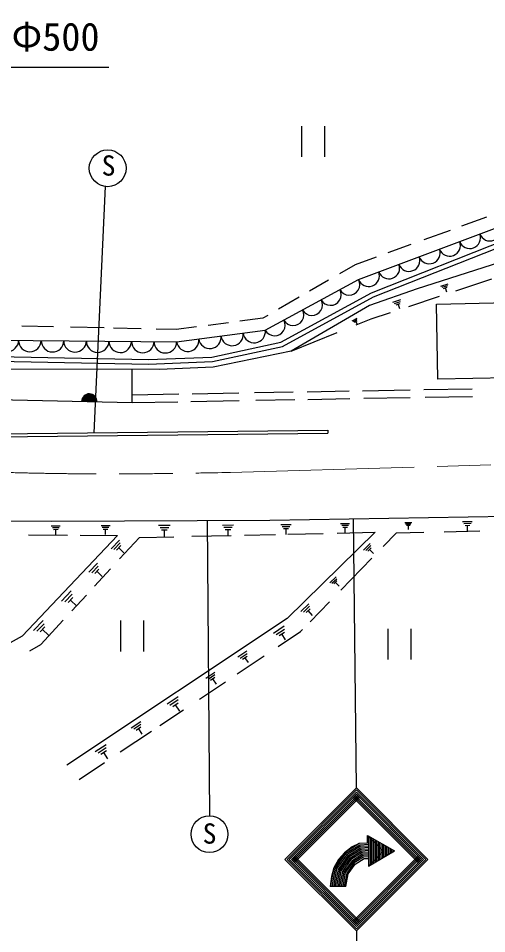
# Model space of a CAD drawing. Units: millimetres, scale not verified. Extents: x 40000 to 680000, y 20000 to 380000.
# Drawn here: x 192909 to 223478, y 238809 to 298464 of the extents above; entities that cross this region are included whole.
import ezdxf
from ezdxf.enums import TextEntityAlignment as Align

# ---------------------------------------------------------------- set-up
doc = ezdxf.new("R2010")
doc.units = ezdxf.units.MM
doc.header["$LTSCALE"] = 1000
doc.linetypes.add('CHAIN', pattern=[18.5, 12, -1.5, 3.5, -1.5])
for name, color, linetype, lineweight in [('M-BGD', 7, 'Continuous', 25), ('M-BMK', 2, 'CHAIN', 13), ('M-STR-STR3', 7, 'Continuous', 25), ('M-STR-STRC', 7, 'Continuous', 25)]:
    doc.layers.add(name, color=color, linetype=linetype, lineweight=lineweight)
doc.styles.add('ＭＳ ゴシック', font='')
doc.styles.get('ＭＳ ゴシック').set_extended_font_data('MS Gothic')

msp = doc.modelspace()

# ---------------------------------------------------------------- linework, layer by layer
at = {"layer": 'M-BGD'}
for p, q in [((211394, 291428), (211394, 289428)), ((212894, 291428), (212894, 289428)), ((215111, 281442), (225676, 285398)), ((223470, 285509), (221843, 284919)), ((221085, 284644), (219369, 284021)), ((215961, 280574), (225959, 284536)), ((216088, 280302), (226033, 284242)), ((218531, 283717), (217025, 283170)), ((226902, 283366), (218941, 280838)), ((216260, 282892), (214885, 282393)), ((214885, 282393), (213863, 281801)), ((209027, 278137), (215111, 281442)), ((213158, 281393), (211916, 280673)), ((220483, 281008), (220963, 281168)), ((220573, 280938), (220933, 281058)), ((221455, 280701), (223803, 281476)), ((210038, 277367), (215961, 280574)), ((218941, 280838), (215825, 279741)), ((220663, 280858), (220903, 280938)), ((220873, 280608), (220783, 280898)), ((211238, 280281), (209895, 279503)), ((210143, 277083), (216088, 280302)), ((217353, 279958), (217883, 280148)), ((217463, 279878), (217853, 280018)), ((217563, 279798), (217823, 279888)), ((217803, 279528), (217693, 279848)), ((218398, 279692), (220393, 280350)), ((220195, 279829), (226099, 279960)), ((220293, 274941), (220195, 279829)), ((215825, 279741), (210720, 276776)), ((215931, 278877), (217194, 279294)), ((206629, 278625), (205296, 278454)), ((208877, 278913), (207359, 278719)), ((209202, 279102), (208877, 278913)), ((214703, 278738), (215023, 278928)), ((214783, 278698), (215023, 278838)), ((214853, 278658), (215023, 278748)), ((215053, 278508), (214943, 278708)), ((214951, 278482), (215931, 278877)), ((195200, 278354), (193149, 278396)), ((198510, 278285), (196320, 278330)), ((200922, 278235), (199112, 278272)), ((203219, 278187), (201904, 278215)), ((204549, 278358), (203219, 278187)), ((203244, 277386), (209027, 278137)), ((189984, 277502), (203244, 277386)), ((210720, 276776), (213721, 277986)), ((205548, 276386), (210038, 277367)), ((205586, 276088), (210143, 277083)), ((189891, 276462), (201398, 276235)), ((201398, 276235), (205548, 276386)), ((210720, 276776), (205637, 275728)), ((189873, 276162), (201401, 275935)), ((202118, 275574), (189917, 275609)), ((201401, 275935), (205586, 276088)), ((205637, 275728), (202118, 275574)), ((200344, 273426), (200334, 275579)), ((226067, 275072), (220293, 274941)), ((200335, 273926), (203382, 273981)), ((204246, 273996), (207297, 274051)), ((208326, 274070), (210841, 274115)), ((211750, 274131), (214495, 274181)), ((215382, 274196), (218478, 274252)), ((219384, 274268), (222535, 274325)), ((219472, 273770), (222547, 273825)), ((189146, 273678), (200344, 273426)), ((200344, 273426), (203327, 273480)), ((204169, 273495), (207319, 273552)), ((208413, 273571), (210951, 273617)), ((211794, 273632), (214539, 273681)), ((215459, 273698), (218488, 273752)), ((189934, 271360), (213102, 271617)), ((213102, 271617), (213104, 271417)), ((189930, 271160), (213104, 271417)), ((209330, 265759), (228630, 266077)), ((183491, 265788), (195107, 265691)), ((195107, 265691), (209330, 265759)), ((210046, 265472), (210706, 265482)), ((213946, 265532), (214526, 265542)), ((218126, 265602), (218596, 265612)), ((218186, 265512), (218536, 265522)), ((221906, 265662), (222526, 265672)), ((221986, 265542), (222456, 265552)), ((195056, 265392), (195646, 265392)), ((195136, 265272), (195576, 265282)), ((195206, 265152), (195506, 265162)), ((195356, 264802), (195356, 265162)), ((198316, 265412), (198896, 265412)), ((198386, 265302), (198826, 265302)), ((198456, 265182), (198746, 265182)), ((198606, 264832), (198606, 265182)), ((202066, 265422), (202816, 265432)), ((202166, 265282), (202726, 265282)), ((202256, 265132), (202626, 265132)), ((202446, 264682), (202446, 265132)), ((206226, 265442), (206956, 265452)), ((206316, 265302), (206866, 265302)), ((206406, 265152), (206776, 265152)), ((206596, 264712), (206596, 265152)), ((210136, 265342), (210626, 265352)), ((210216, 265212), (210546, 265222)), ((210386, 264822), (210386, 265222)), ((216196, 264969), (210448, 259347)), ((210492, 264843), (212801, 264894)), ((213708, 264914), (216196, 264969)), ((214026, 265422), (214456, 265432)), ((214096, 265302), (214386, 265312)), ((214246, 264962), (214246, 265312)), ((216728, 264039), (217591, 264926)), ((217591, 264926), (219373, 264971)), ((218246, 265422), (218476, 265422)), ((218366, 265142), (218366, 265422)), ((220709, 265004), (223019, 265062)), ((222066, 265412), (222376, 265422)), ((222226, 265042), (222226, 265422)), ((199374, 264757), (193161, 258206)), ((193583, 264805), (196121, 264784)), ((196942, 264777), (199374, 264757)), ((198966, 263892), (199506, 264452)), ((199146, 263852), (199556, 264282)), ((199520, 263229), (200811, 264630)), ((200811, 264630), (203054, 264680)), ((204244, 264706), (206810, 264762)), ((207679, 264781), (209698, 264826)), ((199326, 263812), (199596, 264102)), ((199806, 263632), (199466, 263962)), ((215446, 263812), (215876, 264242)), ((215586, 263782), (215906, 264102)), ((215726, 263742), (215936, 263962)), ((216086, 263592), (215836, 263852)), ((213967, 261204), (215981, 263272)), ((197516, 262362), (198076, 262952)), ((197706, 262322), (198126, 262762)), ((197886, 261455), (198929, 262587)), ((197896, 262282), (198176, 262572)), ((198386, 262092), (198036, 262432)), ((213246, 261672), (213656, 262062)), ((213376, 261642), (213686, 261932)), ((213506, 261602), (213706, 261802)), ((213846, 261462), (213606, 261702)), ((195726, 260472), (196366, 261152)), ((195946, 260432), (196426, 260942)), ((196156, 260382), (196476, 260722)), ((196397, 259839), (197354, 260878)), ((196726, 260162), (196316, 260552)), ((211356, 259812), (211866, 260312)), ((211526, 259772), (211906, 260152)), ((211953, 259136), (213220, 260436)), ((211686, 259732), (211946, 259982)), ((212116, 259552), (211816, 259862)), ((193906, 258562), (194536, 259222)), ((194126, 258522), (194596, 259012)), ((194386, 257656), (195841, 259235)), ((210448, 259347), (196077, 249795)), ((199571, 259209), (199571, 257209)), ((201071, 259209), (201071, 257209)), ((194336, 258472), (194646, 258802)), ((194886, 258262), (194496, 258642)), ((209566, 258392), (210266, 258862)), ((209746, 258312), (210276, 258662)), ((209878, 257530), (211336, 258502)), ((209926, 258232), (210276, 258462)), ((210346, 257962), (210106, 258352)), ((211336, 258502), (211455, 258624)), ((217025, 258682), (217025, 256682)), ((218525, 258682), (218525, 256682)), ((193161, 258206), (178494, 250006)), ((193654, 257240), (194386, 257656)), ((207226, 256842), (207826, 257242)), ((207195, 255741), (208953, 256913)), ((207386, 256772), (207836, 257072)), ((207536, 256702), (207836, 256902)), ((207926, 256482), (207686, 256802)), ((205156, 255462), (205736, 255852)), ((205306, 255392), (205746, 255692)), ((205456, 255322), (205746, 255522)), ((205836, 255072), (205606, 255422)), ((204729, 254097), (206429, 255230)), ((202616, 253782), (203336, 254262)), ((202806, 253702), (203346, 254062)), ((202986, 253612), (203346, 253852)), ((203456, 253302), (203166, 253732)), ((202155, 252381), (203688, 253403)), ((200286, 252232), (200896, 252632)), ((200446, 252162), (200906, 252462)), ((199563, 250653), (201596, 252009)), ((200596, 252082), (200906, 252292)), ((200996, 251822), (200756, 252192)), ((197936, 250672), (198636, 251132)), ((198126, 250592), (198646, 250942)), ((198306, 250502), (198656, 250742)), ((198756, 250202), (198486, 250622)), ((196880, 248865), (198530, 249965))]:
    msp.add_line(p, q, dxfattribs=at)
for centre, radius, start, end in [((223695, 284656), 705, 200.52628, 20.52628), ((222374, 284161), 705, 200.52628, 20.52628), ((219733, 283173), 705, 200.52628, 20.52628), ((221054, 283667), 705, 200.52628, 20.52628), ((218412, 282678), 705, 200.52628, 20.52628), ((217092, 282184), 705, 200.52628, 20.52628), ((215771, 281689), 705, 200.52628, 20.52628), ((214502, 281112), 692, 208.51125, 28.51125), ((213286, 280451), 692, 208.51125, 28.51125), ((212069, 279790), 692, 208.51125, 28.51125), ((210852, 279129), 692, 208.51125, 28.51125), ((209636, 278468), 692, 208.51125, 28.51125), ((208304, 278043), 729, 187.39959, 7.39959), ((192194, 277483), 737, 179.50019, 359.50019), ((193667, 277470), 737, 179.50019, 359.50019), ((195140, 277457), 737, 179.50019, 359.50019), ((196614, 277444), 737, 179.50019, 359.50019), ((198087, 277431), 737, 179.50019, 359.50019), ((199560, 277418), 737, 179.50019, 359.50019), ((201034, 277406), 737, 179.50019, 359.50019), ((202507, 277393), 737, 179.50019, 359.50019), ((203967, 277480), 729, 187.39959, 7.39959), ((205413, 277668), 729, 187.39959, 7.39959), ((206858, 277856), 729, 187.39959, 7.39959), ((197544, 273489), 500, 358.71314, 178.71314), ((197544, 273489), 500, 358.71314, 178.71314), ((197544, 273489), 450, 358.71314, 178.71314), ((197544, 273489), 400, 358.71314, 178.71314), ((197544, 273489), 350, 358.71314, 178.71314), ((197544, 273489), 300, 358.71314, 178.71314), ((197544, 273489), 250, 358.71314, 178.71314), ((197544, 273489), 200, 358.71314, 178.71314), ((197544, 273489), 150, 358.71314, 178.71314), ((197544, 273489), 100, 358.71314, 178.71314), ((197544, 273489), 50, 358.71314, 178.71314)]:
    msp.add_arc(centre, radius, start, end, dxfattribs=at)
at = {"layer": 'M-BMK'}
msp.add_line((206752, 268865), (264698, 270559), dxfattribs=at)
msp.add_open_spline([(167604, 270956), (169568, 270668), (171533, 270379), (173500, 270108), (175461, 269839), (177425, 269588), (179395, 269418), (181707, 269218), (184028, 269132), (186349, 269049), (190218, 268912), (194086, 268788), (197955, 268773), (200887, 268762), (203819, 268813), (206752, 268865)], degree=3, knots=[0, 0, 0, 0, 1, 1, 1, 2, 2, 2, 3, 3, 3, 4, 4, 4, 5, 5, 5, 5], dxfattribs=at)
at = {"layer": 'M-STR-STR3'}
msp.add_line((178835, 295278), (198807, 295278), dxfattribs=at)
at = {"layer": 'M-STR-STRC'}
for p, q in [((198578, 287501), (197829, 271448)), ((205418, 246490), (205252, 265739)), ((214971, 248318), (214781, 265849)), ((210304, 243651), (214971, 248318)), ((210446, 243651), (214971, 248176)), ((214971, 248318), (219638, 243651)), ((214971, 248176), (219497, 243651)), ((210587, 243651), (214971, 248035)), ((210729, 243651), (214971, 247893)), ((210799, 243580), (215042, 247823)), ((210870, 243509), (215113, 247752)), ((210941, 243439), (215183, 247681)), ((214759, 247681), (219002, 243439)), ((214830, 247752), (219072, 243509)), ((214901, 247823), (219143, 243580)), ((214971, 248035), (219355, 243651)), ((214971, 247893), (219214, 243651)), ((215690, 244715), (215690, 245215)), ((215690, 245215), (216721, 244185)), ((215690, 245215), (217452, 244198)), ((215158, 244682), (214203, 244087)), ((215158, 244682), (214697, 244479)), ((215690, 244715), (215158, 244682)), ((215790, 244621), (215189, 244584)), ((215690, 244715), (215687, 244715)), ((215790, 243255), (215790, 245158)), ((215890, 243355), (215890, 245100)), ((215990, 243455), (215990, 245042)), ((216090, 243412), (216090, 244984)), ((216190, 243470), (216190, 244927)), ((216290, 243528), (216290, 244869)), ((216390, 243586), (216390, 244811)), ((216490, 243643), (216490, 244754)), ((216590, 243701), (216590, 244696)), ((216690, 243759), (216690, 244638)), ((214203, 244087), (213493, 243111)), ((214272, 244013), (213588, 243071)), ((214203, 244087), (213815, 243647)), ((214697, 244479), (214203, 244087)), ((215189, 244584), (214272, 244013)), ((215221, 244486), (214342, 243938)), ((215252, 244387), (214411, 243864)), ((215284, 244289), (214481, 243789)), ((215315, 244191), (214550, 243715)), ((215347, 244093), (214619, 243640)), ((215378, 243995), (214689, 243565)), ((215790, 244521), (215221, 244486)), ((215790, 244421), (215252, 244387)), ((215790, 244321), (215284, 244289)), ((215790, 244221), (215315, 244191)), ((215790, 244121), (215347, 244093)), ((215790, 244020), (215378, 243995)), ((215753, 243217), (217452, 244198)), ((215753, 243217), (216721, 244185)), ((216790, 243816), (216790, 244580)), ((216890, 243874), (216890, 244523)), ((216990, 243932), (216990, 244465)), ((217090, 243990), (217090, 244407)), ((217190, 244047), (217190, 244349)), ((217290, 244105), (217290, 244292)), ((217390, 244163), (217390, 244234)), ((210304, 243651), (214971, 238984)), ((210446, 243651), (214971, 239125)), ((210587, 243651), (214971, 239267)), ((210729, 243651), (214971, 239408)), ((210799, 243721), (215042, 239479)), ((210870, 243792), (215113, 239550)), ((210941, 243863), (215183, 239620)), ((213815, 243647), (213493, 243111)), ((214342, 243938), (213682, 243030)), ((214411, 243864), (213776, 242990)), ((214481, 243789), (213870, 242949)), ((214550, 243715), (213965, 242909)), ((214619, 243640), (214059, 242868)), ((214689, 243565), (214153, 242828)), ((214758, 243491), (214247, 242788)), ((214828, 243416), (214342, 242747)), ((215409, 243896), (214758, 243491)), ((214759, 239620), (219002, 243863)), ((215441, 243798), (214828, 243416)), ((214830, 239550), (219072, 243792)), ((214897, 243342), (215472, 243700)), ((214901, 239479), (219143, 243721)), ((214971, 239408), (219214, 243651)), ((214971, 239267), (219355, 243651)), ((214971, 239125), (219497, 243651)), ((214971, 238984), (219638, 243651)), ((215790, 243920), (215409, 243896)), ((215790, 243820), (215441, 243798)), ((215472, 243700), (215753, 243717)), ((215753, 243717), (215753, 243217)), ((213493, 243111), (213267, 241882)), ((213493, 243111), (213345, 242534)), ((213588, 243071), (213369, 241882)), ((213682, 243030), (213470, 241882)), ((213776, 242990), (213572, 241882)), ((213870, 242949), (213674, 241882)), ((213965, 242909), (213775, 241882)), ((214059, 242868), (213877, 241882)), ((214153, 242828), (213979, 241882)), ((214436, 242707), (214897, 243342)), ((213345, 242534), (213267, 241882)), ((214247, 242788), (214081, 241882)), ((214342, 242747), (214182, 241882)), ((214284, 241882), (214436, 242707)), ((214284, 241882), (213267, 241882)), ((214971, 238984), (214971, 234188))]:
    msp.add_line(p, q, dxfattribs=at)
for centre in [(198742, 288690), (205385, 245291)]:
    msp.add_circle(centre, 1200, dxfattribs=at)

# ---------------------------------------------------------------- texts
at = {"layer": 'M-STR-STR3', "style": 'ＭＳ ゴシック'}
msp.add_text('ヒューム管Φ500', height=1833, dxfattribs=at).set_placement((179968, 295801), align=Align.BOTTOM_LEFT)
at = {"layer": 'M-STR-STRC', "style": 'ＭＳ ゴシック'}
for p in [(198353, 287815), (204943, 244280)]:
    msp.add_text('S', height=1320, dxfattribs=at).set_placement(p, align=Align.BOTTOM_LEFT)

doc.saveas('drawing.dxf')
